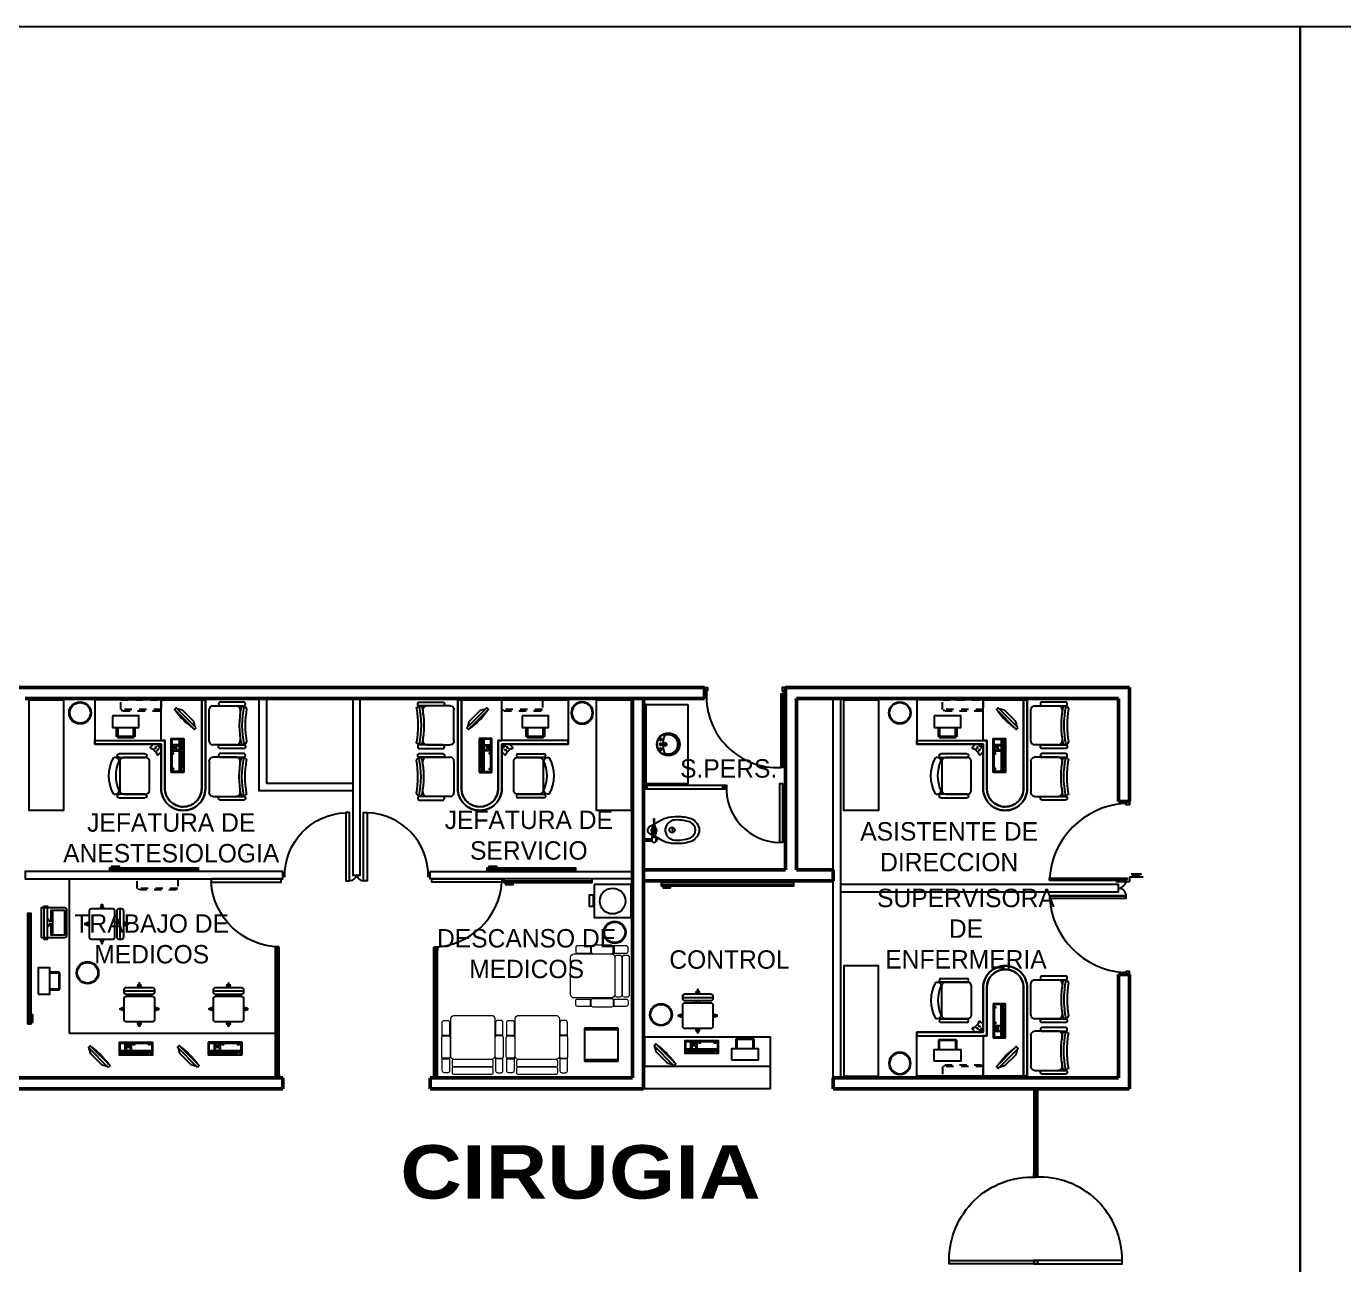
# Model space of a CAD drawing. Header units: millimetres. Extents: x 2523 to 2756, y 378 to 482.
# Drawn here: x 2580.59 to 2598.48, y 459.31 to 476.13 of the extents above; entities that cross this region are included whole.
import ezdxf

# ---------------------------------------------------------------- set-up
doc = ezdxf.new("R2010")
doc.units = ezdxf.units.MM
doc.linetypes.add('HIDDE50', pattern=[0.08, 0.05, -0.03])
doc.layers.get('Defpoints').update_dxf_attribs({"color": 8})
for name, color, linetype in [('CANCEL', 6, 'Continuous'), ('MOBILIARIO', 161, 'Continuous'), ('MOBSANIT', 161, 'Continuous'), ('MUROS TABLAROCA', 3, 'Continuous'), ('PUERTAS', 2, 'Continuous'), ('TEXTOS', 3, 'Continuous')]:
    doc.layers.add(name, color=color, linetype=linetype)
doc.layers.add('MOB', color=161, linetype='Continuous', lineweight=15)
doc.layers.add('MUROS', color=7, linetype='Continuous', lineweight=50)
doc.styles.add('STYLE1', font='GOTHIC.TTF')
doc.styles.add('TEXTOS', font='')
doc.styles.get('TEXTOS').set_extended_font_data('Arial Black')

# ---------------------------------------------------------------- blocks, each defined once
blk = doc.blocks.new('PK120')
at = {"layer": 'CANCEL'}
blk.add_lwpolyline([(1.178, -0.025), (1.178, 1.175), (1.131, 1.175), (1.131, -0.025), (1.178, -0.025), (1.178, 1.165)], dxfattribs=at)
blk.add_arc((1.124, 0.05), 1.125, 89.6506, 182.5573, dxfattribs=at)
blk = doc.blocks.new('PP')
at = {"layer": 'CANCEL'}
blk.add_lwpolyline([(-0.097, 0.075), (-0.097, -0.85), (-0.144, -0.85), (-0.144, 0.075), (-0.097, 0.075), (-0.097, -0.84)], dxfattribs=at)
for centre, radius, start, end in [((-0.117, 0.008), 0.858, 178.8557, 268.1601), ((-0.093, -0.019), 0.0947, 11.7061, 92.3799)]:
    blk.add_arc(centre, radius, start, end, dxfattribs=at)
blk = doc.blocks.new('PK95')
at = {"layer": 'CANCEL'}
blk.add_lwpolyline([(-0.928, -0.025), (-0.928, 0.925), (-0.881, 0.925), (-0.881, -0.025), (-0.928, -0.025), (-0.928, 0.915)], dxfattribs=at)
blk.add_arc((-0.947, -0.02), 0.947, 1.1847, 85.9962, dxfattribs=at)
blk = doc.blocks.new('PK80')
at = {"layer": 'CANCEL'}
blk.add_lwpolyline([(-0.759, -0.02), (-0.759, 0.78), (-0.723, 0.78), (-0.723, -0.02), (-0.759, -0.02), (-0.759, 0.773)], dxfattribs=at)
blk.add_arc((-0.734, 0.045), 0.735, 356.3888, 89.1705, dxfattribs=at)
blk = doc.blocks.new('CPLAFON')
at = {"color": 2}
for p, q in [((0, 0), (0.375, 0)), ((0, 0), (0, -0.125)), ((-0.375, -0.125), (0, -0.125))]:
    blk.add_line(p, q, dxfattribs=at)
at = {"color": 1}
for p, q in [((0.047, 0.081), (0.328, 0.081)), ((0.047, 0.081), (0.188, 0)), ((0.328, 0.081), (0.188, 0)), ((-0.328, -0.044), (-0.047, -0.044)), ((-0.328, -0.044), (-0.188, -0.125)), ((-0.047, -0.044), (-0.188, -0.125))]:
    blk.add_line(p, q, dxfattribs=at)
for points in [[(0.047, 0.081), (0.328, 0.081), (0.188, 0)], [(-0.328, -0.044), (-0.047, -0.044), (-0.188, -0.125)]]:
    blk.add_solid(points, dxfattribs=at)
blk = doc.blocks.new('P110')
at = {"color": 2}
blk.add_lwpolyline([(0.032, 1.088), (0.032, 0.085), (0.032, 1.088), (0.059, 1.088), (0.059, 0.085), (0.032, 0.085)], close=True, dxfattribs=at)
for points in [[(0, 0.016), (0, 0), (0.043, 0), (0.043, 0.044), (0.028, 0.044), (0.028, 0.085), (0, 0.085), (0, 0.068)], [(1.1, 0.016), (1.1, 0), (1.057, 0), (1.057, 0.044), (1.072, 0.044), (1.072, 0.085), (1.1, 0.085), (1.1, 0.068)]]:
    blk.add_lwpolyline(points, dxfattribs=at)
at = {"color": 8}
blk.add_arc((0.1, 0.116), 0.973, 358.2021, 92.3627, dxfattribs=at)
blk = doc.blocks.new('silla-g-s')
for p, q in [((0.211, 0.053), (-0.199, 0.053)), ((-0.019, 0.12), (-0.019, 0.096)), ((0.031, 0.12), (0.031, 0.096))]:
    blk.add_line(p, q)
for points in [[(-0.199, 0.15, 0.414214), (-0.169, 0.12), (0.181, 0.12, 0.414214), (0.211, 0.15), (0.211, 0.44, 0.414214), (0.181, 0.47), (-0.169, 0.47, 0.414214), (-0.199, 0.44)], [(-0.199, 0.03, 0.414214), (-0.169, 0), (0.181, 0, 0.414214), (0.211, 0.03), (0.211, 0.066, 0.414214), (0.181, 0.096), (-0.169, 0.096, 0.414214), (-0.199, 0.066)]]:
    blk.add_lwpolyline(points, format="xyb", close=True)
for points in [[(0.012, 0.47), (0.012, 0.528), (0, 0.528), (0, 0.47)], [(-0.199, 0.301), (-0.257, 0.301), (-0.257, 0.289), (-0.199, 0.289)], [(0.211, 0.301), (0.27, 0.301), (0.27, 0.289), (0.211, 0.289)], [(0.012, 0), (0.012, -0.059), (0, -0.059), (0, 0)]]:
    blk.add_lwpolyline(points)
for centre, start, end in [((0.006, 0.491), 107.378, 252.622), ((0.006, 0.491), 287.3771, 72.6229), ((-0.22, 0.295), 17.3771, 162.6229), ((-0.22, 0.295), 197.378, 342.622), ((0.233, 0.295), 17.3771, 162.6229), ((0.233, 0.295), 197.378, 342.622), ((0.006, -0.022), 107.378, 252.622), ((0.006, -0.022), 287.3771, 72.6229)]:
    blk.add_arc(centre, 0.0207, start, end)
blk = doc.blocks.new('A$C2C607AB7')
blk.add_blockref('silla-g-s', (0.257, 0.059))
blk = doc.blocks.new('A$C05C22262')
for p, q in [((0.037, 0.735), (0.037, 0.644)), ((0.067, 0.735), (0.067, 0.644)), ((0.135, 0.63), (0.098, 0.63)), ((0.135, 0.599), (0.098, 0.599))]:
    blk.add_line(p, q)
at = {"color": 8}
for p, q in [((0.038, 0.735), (0.038, 0.742)), ((0.052, 0.735), (0.052, 0.742)), ((0.066, 0.735), (0.066, 0.742)), ((0.033, 0.586), (0.033, 0.584)), ((0.037, 0.579), (0.037, 0.584)), ((0.052, 0.579), (0.052, 0.584)), ((0.067, 0.579), (0.067, 0.584)), ((0.071, 0.586), (0.071, 0.584)), ((0.098, 0.632), (0.085, 0.632)), ((0.085, 0.615), (0.098, 0.615)), ((0.098, 0.598), (0.085, 0.598)), ((0.19, 0.615), (0.18, 0.615)), ((0.185, 0.61), (0.185, 0.62)), ((0.221, 0.627), (0.218, 0.627)), ((0.221, 0.603), (0.218, 0.603)), ((0.234, 0.624), (0.221, 0.624)), ((0.234, 0.615), (0.221, 0.615)), ((0.234, 0.606), (0.221, 0.606))]:
    blk.add_line(p, q, dxfattribs=at)
for points in [[(0.025, 0.75), (0.079, 0.75, -0.443315), (0.071, 0.742), (0.033, 0.742, -0.443315)], [(0.049, 0.579), (0.056, 0.579), (0.056, 0.577, -0.414214), (0.054, 0.575), (0.051, 0.575, -0.414214), (0.049, 0.577)], [(0.254, 0.611), (0.329, 0.609, 0.421553), (0.334, 0.614), (0.334, 0.616, 0.421553), (0.329, 0.621), (0.254, 0.619)]]:
    blk.add_lwpolyline(points, format="xyb", close=True, dxfattribs=at)
for points in [[(0.072, 0.742), (0.072, 0.735), (0.033, 0.735), (0.033, 0.742)], [(0.032, 0.584), (0.073, 0.584), (0.073, 0.579), (0.032, 0.579)], [(0.198, 0.622), (0.198, 0.607), (0.185, 0.6), (0.172, 0.607), (0.172, 0.622), (0.185, 0.63)], [(0.234, 0.599), (0.221, 0.599), (0.221, 0.631), (0.234, 0.631)], [(0.247, 0.604), (0.234, 0.604), (0.234, 0.626), (0.247, 0.626)], [(0.254, 0.608), (0.247, 0.608), (0.247, 0.622), (0.254, 0.622)]]:
    blk.add_lwpolyline(points, close=True, dxfattribs=at)
for points in [[(0.269, 0.611), (0.328, 0.505, -0.085425), (0.366, 0.379), (0.37, 0.328), (0.37, 0.304, -0.095638), (0.336, 0.101, -0.260174), (0.185, 0, -0.260174), (0.034, 0.101, -0.095638), (0, 0.304), (0, 0.328), (0.004, 0.379, -0.085425), (0.042, 0.505), (0.091, 0.592)], [(0.085, 0.635, 0.154601), (0.073, 0.644), (0.032, 0.644, 0.455032), (0.032, 0.586), (0.071, 0.586, 0.259938), (0.085, 0.595)], [(0.112, 0.63), (0.133, 0.668, -0.290731), (0.183, 0.7), (0.185, 0.7), (0.187, 0.7, -0.290731), (0.237, 0.668), (0.264, 0.619)]]:
    blk.add_lwpolyline(points, format="xyb")
blk.add_lwpolyline([(0.085, 0.592), (0.085, 0.638), (0.098, 0.638), (0.098, 0.592)], close=True)
blk.add_lwpolyline([(0.159, 0.592), (0.135, 0.592), (0.135, 0.638), (0.159, 0.638)])
blk.add_lwpolyline([(0.185, 0.463, 0.094025), (0.131, 0.451, 0.231007), (0.052, 0.359), (0.052, 0.359, 0.115347), (0.08, 0.121, 0.246972), (0.185, 0.05, 0.246972), (0.29, 0.121, 0.115347), (0.318, 0.359), (0.318, 0.359, 0.231007), (0.239, 0.451, 0.094025)], format="xyb", close=True)
for radius in [0.035, 0.0095]:
    blk.add_circle((0.185, 0.615), radius)
blk.add_circle((0.185, 0.37), 0.0362, dxfattribs=at)
blk.add_arc((0.185, 0.331), 0.0362, 32.8341, 147.1659, dxfattribs=at)
blk = doc.blocks.new('WC')
at = {"layer": 'MOBSANIT', "rotation": 180}
blk.add_blockref('A$C05C22262', (0.17, 0.75), dxfattribs=at)
blk = doc.blocks.new('A$C4AA2731D')
at = {"color": 8}
for p, q in [((0.079, 0.053), (0.103, 0.053)), ((0.091, 0.065), (0.091, 0.042)), ((0.144, 0.058), (0.168, 0.058)), ((0.148, 0.117), (0.164, 0.117)), ((0.233, 0.053), (0.21, 0.053)), ((0.221, 0.065), (0.221, 0.042))]:
    blk.add_line(p, q, dxfattribs=at)
for points in [[(0.076, 0.057, 0.247805), (0.087, 0.069, -0.116963), (0.095, 0.069, 0.247805), (0.106, 0.057, -0.116963), (0.106, 0.05, 0.247805), (0.095, 0.038, -0.116963), (0.087, 0.038, 0.247805), (0.076, 0.05, -0.116963)], [(0.148, 0.117), (0.144, 0.058, 0.015831), (0.144, 0.058), (0.144, 0.041, 0.414214), (0.147, 0.038), (0.165, 0.038, 0.414214), (0.168, 0.041), (0.168, 0.058, 0.015831), (0.168, 0.058), (0.164, 0.117, -0.015831), (0.164, 0.117), (0.164, 0.129, 0.414214), (0.161, 0.131), (0.151, 0.131, 0.414214), (0.148, 0.129), (0.148, 0.117, -0.015831)], [(0.237, 0.057, -0.247805), (0.225, 0.069, 0.116963), (0.218, 0.069, -0.247805), (0.206, 0.057, 0.116963), (0.206, 0.05, -0.247805), (0.218, 0.038, 0.116963), (0.225, 0.038, -0.247805), (0.237, 0.05, 0.116963)]]:
    blk.add_lwpolyline(points, format="xyb", close=True)
for centre, radius in [((0.156, 0.156), 0.156), ((0.091, 0.053), 0.00217), ((0.091, 0.053), 0.00217), ((0.156, 0.045), 0.00331), ((0.221, 0.053), 0.00217), ((0.221, 0.053), 0.00217)]:
    blk.add_circle(centre, radius)
blk.add_circle((0.156, 0.156), 0.15, dxfattribs=at)
for centre, radius, start, end in [((0.156, 0.156), 0.13, 338.4712, 201.5288), ((0.156, 0.361), 0.281, 238.7221, 267.8672), ((0.091, 0.053), 0.0145, 106.4867, 163.5133), ((0.091, 0.053), 0.0145, 196.4867, 253.5133), ((0.091, 0.053), 0.0145, 16.4867, 73.5133), ((0.091, 0.053), 0.0145, 286.4867, 343.5133), ((0.156, 0.118), 0.0193, 298.3264, 242.8889), ((0.156, 0.118), 0.0121, 129.7918, 224.4169), ((0.156, 0.118), 0.0121, 315.5831, 50.2082), ((0.156, 0.361), 0.281, 272.1328, 301.2779), ((0.221, 0.053), 0.0145, 106.4867, 163.5133), ((0.221, 0.053), 0.0145, 196.4867, 253.5133), ((0.221, 0.053), 0.0145, 16.4867, 73.5133), ((0.221, 0.053), 0.0145, 286.4867, 343.5133)]:
    blk.add_arc(centre, radius, start, end, dxfattribs=at)
blk = doc.blocks.new('12320170')
for radius in [0.15, 0.14]:
    blk.add_circle((0, 0), radius)
blk = doc.blocks.new('COMPU-B')
for p, q in [((372.676, 223.735), (372.523, 223.581)), ((372.748, 223.755), (372.676, 223.735)), ((372.523, 223.581), (372.502, 223.509))]:
    blk.add_line(p, q)
for points in [[(372.761, 223.768), (372.49, 223.496), (372.514, 223.472), (372.786, 223.743)], [(372.992, 223.573), (372.992, 223.55), (372.917, 223.55), (372.917, 223.573)], [(372.992, 223.538), (372.992, 223.443), (372.917, 223.443), (372.917, 223.538)], [(373.062, 223.573), (373.062, 223.55), (373.002, 223.55), (373.002, 223.573)], [(373.062, 223.538), (373.062, 223.498), (373.002, 223.498), (373.002, 223.538)], [(373.147, 223.573), (373.147, 223.55), (373.072, 223.55), (373.072, 223.573)], [(373.357, 223.443), (373.327, 223.443), (373.327, 223.46), (373.312, 223.46), (373.312, 223.443), (373.117, 223.443), (373.117, 223.46), (373.102, 223.46), (373.102, 223.443), (373.072, 223.443), (373.072, 223.538), (373.357, 223.538)], [(373.231, 223.573), (373.231, 223.55), (373.156, 223.55), (373.156, 223.573)], [(373.314, 223.573), (373.314, 223.55), (373.239, 223.55), (373.239, 223.573)], [(373.357, 223.573), (373.357, 223.55), (373.334, 223.55), (373.334, 223.573)], [(373.042, 223.46), (373.062, 223.46), (373.062, 223.443), (373.002, 223.443), (373.002, 223.46), (373.022, 223.46), (373.022, 223.478), (373.042, 223.478)]]:
    blk.add_lwpolyline(points, close=True)
blk.add_lwpolyline([(373.367, 223.433, -0.414214), (373.362, 223.428), (372.912, 223.428, -0.414214), (372.907, 223.433), (372.907, 223.593, -0.414214), (372.912, 223.598), (373.362, 223.598, -0.414214), (373.367, 223.593)], format="xyb", close=True)
blk.add_arc((371.93, 224.327), 1.031, 305.9746, 324.0254)
blk = doc.blocks.new('IMPRERSORA')
blk.add_lwpolyline([(-0.18, 0), (-0.18, -0.16), (0.18, -0.16), (0.18, 0)], close=True)
for points in [[(0.124, -0.16), (0.124, -0.28), (-0.124, -0.28), (-0.124, -0.16)], [(-0.108, -0.16), (-0.108, -0.296), (0.108, -0.296), (0.108, -0.16)]]:
    blk.add_lwpolyline(points)
blk = doc.blocks.new('96950637')
blk.add_line((0, -0.025), (1.8, -0.025))
blk.add_lwpolyline([(0, 0), (0, -0.05), (1.8, -0.05), (1.8, 0)], close=True)
blk.add_lwpolyline([(0.025, -0.05), (0.025, -0.075), (0.125, -0.075), (0.125, -0.05)])
blk = doc.blocks.new('SRULO')
for p, q in [((-0.489, 0.245), (-0.389, 0.245)), ((0.334, 0.245), (0.234, 0.245)), ((-0.489, -0.075), (-0.389, -0.075)), ((0.334, -0.075), (0.234, -0.075))]:
    blk.add_line(p, q)
for points in [[(-0.389, 0.228), (-0.389, 0.41, 0.414214), (-0.414, 0.435), (-0.464, 0.435, 0.414214), (-0.489, 0.41), (-0.489, 0.228)], [(0.234, 0.228), (0.234, 0.41, -0.414214), (0.259, 0.435), (0.309, 0.435, -0.414214), (0.334, 0.41), (0.334, 0.228)], [(-0.489, -0.059), (-0.489, -0.25, 0.414214), (-0.464, -0.275), (-0.414, -0.275, 0.414214), (-0.389, -0.25), (-0.389, -0.059)], [(0.334, -0.059), (0.334, -0.25, -0.414214), (0.309, -0.275), (0.259, -0.275, -0.414214), (0.234, -0.25), (0.234, -0.059)]]:
    blk.add_lwpolyline(points, format="xyb")
for points in [[(0.203, 0.38, -0.414214), (0.178, 0.355), (-0.332, 0.355, -0.414214), (-0.357, 0.38), (-0.357, 0.43, -0.414214), (-0.332, 0.455), (0.178, 0.455, -0.414214), (0.203, 0.43)], [(-0.497, 0.21), (-0.497, -0.04, 0.414214), (-0.472, -0.065), (-0.406, -0.065, 0.414214), (-0.381, -0.04), (-0.381, 0.21, 0.414214), (-0.406, 0.235), (-0.472, 0.235, 0.414214)], [(-0.374, 0.205), (-0.374, -0.295, 0.414214), (-0.324, -0.345), (0.176, -0.345, 0.414214), (0.226, -0.295), (0.226, 0.205, 0.414214), (0.176, 0.255), (-0.324, 0.255, 0.414214)], [(0.203, 0.28, -0.414214), (0.178, 0.255), (-0.332, 0.255, -0.414214), (-0.357, 0.28), (-0.357, 0.33, -0.414214), (-0.332, 0.355), (0.178, 0.355, -0.414214), (0.203, 0.33)], [(0.342, 0.21), (0.342, -0.04, -0.414214), (0.317, -0.065), (0.251, -0.065, -0.414214), (0.226, -0.04), (0.226, 0.21, -0.414214), (0.251, 0.235), (0.317, 0.235, -0.414214)]]:
    blk.add_lwpolyline(points, format="xyb", close=True)
blk = doc.blocks.new('A$C6C09167F')
at = {"layer": 'MOB', "xscale": -1, "rotation": 180}
blk.add_blockref('SRULO', (0.497, 0.455), dxfattribs=at)
blk = doc.blocks.new('33390052')
blk.add_lwpolyline([(-0.225, -0.25), (0.225, -0.25), (0.225, 0.25), (-0.225, 0.25)], close=True)
blk.add_lwpolyline([(-0.003, -0.26), (-0.078, -0.26), (-0.078, -0.32), (0.069, -0.32), (0.069, -0.26), (-0.009, -0.26)])
blk.add_circle((0, 0), 0.175)
blk = doc.blocks.new('16191106')
for p, q in [((0.45, 0.443), (0, 0.443)), ((0.45, 0.437), (0, 0.437)), ((0.45, 0.013), (0, 0.013)), ((0.45, 0.007), (0, 0.007))]:
    blk.add_line(p, q)
for points in [[(0, 0.45), (0.45, 0.45), (0.45, 0), (0, 0)], [(0, 0.43), (0.45, 0.43), (0.45, 0.45), (0, 0.45)], [(0, 0), (0.45, 0), (0.45, 0.02), (0, 0.02)]]:
    blk.add_lwpolyline(points, close=True)
blk = doc.blocks.new('511.836.0311')
for p, q in [((-0.05, 0.05), (-0.05, 0.372)), ((-0.044, 0.459), (-0.034, 0.495)), ((-0.015, 0.51), (-0.01, 0.51)), ((0, 0.422), (0.062, 0.422)), ((0.368, 0.422), (0.43, 0.422)), ((0.445, 0.51), (0.44, 0.51)), ((0.474, 0.459), (0.464, 0.495)), ((0.48, 0.372), (0.48, 0.05)), ((0.43, 0), (0, 0))]:
    blk.add_line(p, q)
for points in [[(-0.07, 0.493), (-0.08, 0.493, 0.414214), (-0.1, 0.473), (-0.1, 0.15, 0.414214), (-0.08, 0.13), (-0.07, 0.13, 0.414214), (-0.05, 0.15), (-0.05, 0.473, 0.414214)], [(0.5, 0.493), (0.51, 0.493, -0.414214), (0.53, 0.473), (0.53, 0.15, -0.414214), (0.51, 0.13), (0.5, 0.13, -0.414214), (0.48, 0.15), (0.48, 0.473, -0.414214)]]:
    blk.add_lwpolyline(points, format="xyb", close=True)
for centre, radius, start, end in [((0, 0.372), 0.05, 90, 180), ((-0.025, 0.454), 0.02, 164.4807, 260.5539), ((0.215, 1.7), 1.253, 258.2437, 281.7563), ((-0.015, 0.49), 0.02, 90, 164.4807), ((0.215, 1.642), 1.232, 258.6227, 281.3773), ((0.215, 1.794), 1.303, 260.0595, 279.9405), ((0.43, 0.372), 0.05, 0, 90), ((0.445, 0.49), 0.02, 15.5193, 90), ((0.455, 0.454), 0.02, 279.4461, 15.5193), ((0, 0.05), 0.05, 180, 270), ((0.43, 0.05), 0.05, 270, 0)]:
    blk.add_arc(centre, radius, start, end)
blk = doc.blocks.new('A$C42067785')
at = {"layer": 'MOBILIARIO', "extrusion": (0, 0, -1), "xscale": -1, "zscale": -1}
blk.add_blockref('511.836.0311', (-0.1, 0), dxfattribs=at)
blk = doc.blocks.new('511.836.0295')
for p, q in [((-0.05, -0.139), (-0.05, 0.211)), ((0, 0.211), (0, -0.139)), ((0.5, -0.139), (0.5, 0.211)), ((0.55, 0.211), (0.55, -0.139))]:
    blk.add_line(p, q)
for points in [[(0.05, 0.211, -0.414214), (0, 0.261), (0, 0.282)], [(0.5, 0.282), (0.5, 0.261, -0.414214), (0.45, 0.211)]]:
    blk.add_lwpolyline(points, format="xyb")
blk.add_lwpolyline([(0.45, -0.2), (0.05, -0.2, -0.414214), (0, -0.15), (0, 0.15, -0.414214), (0.05, 0.2), (0.45, 0.2, -0.414214), (0.5, 0.15), (0.5, -0.15, -0.414214)], format="xyb", close=True)
for centre, radius, start, end in [((-0.025, 0.211), 0.025, 0, 180), ((0.25, -0.145), 0.495, 59.6754, 120.3246), ((0.25, -0.242), 0.495, 66.1767, 113.8233), ((0.525, 0.211), 0.025, 0, 180), ((-0.025, -0.139), 0.025, 180, 0), ((0.525, -0.139), 0.025, 180, 0)]:
    blk.add_arc(centre, radius, start, end)
blk = doc.blocks.new('13391022')
blk.add_line((-0.6, 0.706), (-0.644, 0.75))
for points in [[(-0.55, 1.5), (-0.55, 0.55), (-0.55, 0.55), (-0.55, 0.55), (-0.55, 0.55), (-1.2, 0.55, 0.415246), (-1.45, 0.3, 0.41477), (-1.2, 0.05), (0, 0.05), (0, 0), (-1.2, 0, -0.414701), (-1.5, 0.3, -0.41511), (-1.2, 0.6), (-0.706, 0.6), (-0.6, 0.6), (-0.6, 1.5), (-0.55, 1.5)], [(-1.2, 0.6, 0.41511), (-1.5, 0.3, 0.414701), (-1.2, 0), (0, 0), (0, 0.05), (0, 0.6), (0, 1.5), (-0.55, 1.5), (-0.6, 1.5), (-0.6, 0.706), (-0.644, 0.75), (-0.657, 0.738), (-0.663, 0.716), (-0.689, 0.689), (-0.716, 0.663), (-0.738, 0.657), (-0.75, 0.644), (-0.706, 0.6)], [(0, 0.6), (0, 0.05), (-1.2, 0.05, -0.41477), (-1.45, 0.3, -0.413587), (-1.2, 0.55), (-0.55, 0.55), (-0.55, 0.6), (0, 0.6)]]:
    blk.add_lwpolyline(points, format="xyb", close=True)
for points in [[(0, 0.6), (0, 1.5), (-0.55, 1.5), (-0.55, 0.6)], [(-0.608, 0.633), (-0.622, 0.647), (-0.65, 0.619), (-0.636, 0.605)], [(-0.65, 0.619), (-0.636, 0.605), (-0.608, 0.633), (-0.622, 0.647)]]:
    blk.add_lwpolyline(points, close=True)
blk.add_lwpolyline([(-0.75, 0.644), (-0.706, 0.6), (-0.75, 0.644), (-0.738, 0.657), (-0.716, 0.663), (-0.689, 0.689), (-0.663, 0.716), (-0.657, 0.738), (-0.644, 0.75), (-0.6, 0.706), (-0.6, 0.6), (-0.706, 0.6)])
for centre, start, end in [((-0.688, 0.64), 320.4849, 129.5151), ((-0.64, 0.688), 140.4849, 309.5151)]:
    blk.add_arc(centre, 0.0176, start, end)
blk = doc.blocks.new('12680250')
blk.add_lwpolyline([(0.02, 0.487), (0.02, 0.017), (1.52, 0.017), (1.52, 0.487)], close=True)
blk = doc.blocks.new('96950058')
blk.add_line((0, -0.025), (1.2, -0.025))
blk.add_lwpolyline([(0, 0), (0, -0.05), (1.2, -0.05), (1.2, 0)], close=True)
blk.add_lwpolyline([(0.025, -0.05), (0.025, -0.075), (0.125, -0.075), (0.125, -0.05)])
blk = doc.blocks.new('14000100')
for p, q in [((-0.117, 0.213), (-0.117, 0.203)), ((-0.082, 0.213), (-0.082, 0.203)), ((0, 0.17), (0, -0.17)), ((-0.117, -0.212), (-0.117, -0.202)), ((-0.082, -0.212), (-0.082, -0.202))]:
    blk.add_line(p, q)
blk.add_lwpolyline([(-0.125, -0.2), (-0.16, -0.2), (-0.16, 0.2), (-0.125, 0.2)])
for points in [[(-0.125, 0.213), (-0.125, 0.225), (-0.075, 0.225), (-0.075, 0.213)], [(-0.125, 0.203), (-0.075, 0.203), (-0.075, -0.202), (-0.125, -0.202)], [(-0.125, -0.212), (-0.125, -0.225), (-0.075, -0.225), (-0.075, -0.212)]]:
    blk.add_lwpolyline(points, close=True)
for points in [[(-0.075, 0.2), (0.16, 0.2, -0.414214), (0.19, 0.17), (0.19, -0.17, -0.414214), (0.16, -0.2), (-0.075, -0.2)], [(-0.075, -0.063, 0.162892), (-0.047, -0.02), (-0.025, -0.02), (-0.025, -0.17), (0.16, -0.17), (0.16, 0.17), (-0.025, 0.17), (-0.025, 0.02), (-0.047, 0.02, 0.162892), (-0.075, 0.063)]]:
    blk.add_lwpolyline(points, format="xyb")
blk = doc.blocks.new('14000159')
at = {"rotation": 270}
blk.add_blockref('14000100', (0.038, -0.071), dxfattribs=at)
blk = doc.blocks.new('36340048-proy')
at = {"linetype": 'HIDDE50'}
blk.add_lwpolyline([(0.275, 0), (0.275, -0.13), (-0.275, -0.13), (-0.275, 0)], close=True, dxfattribs=at)
blk.add_lwpolyline([(0.255, -0.13), (0.255, -0.15), (-0.255, -0.15), (-0.255, -0.13)], dxfattribs=at)
blk = doc.blocks.new('96950108')
blk.add_line((0, -0.025), (1.5, -0.025))
blk.add_lwpolyline([(0, 0), (0, -0.05), (1.5, -0.05), (1.5, 0)], close=True)
blk.add_lwpolyline([(0.025, -0.05), (0.025, -0.075), (0.125, -0.075), (0.125, -0.05)])

msp = doc.modelspace()

# ---------------------------------------------------------------- linework, layer by layer
at = {"color": 2}
for points in [[(2595.5594, 465.5993), (2595.5755, 465.5993), (2595.5755, 465.5561), (2595.5313, 465.5561), (2595.5313, 465.5716), (2595.4903, 465.5716), (2595.4903, 465.5993), (2595.5078, 465.5993)], [(2595.5594, 463.2493), (2595.5755, 463.2493), (2595.5755, 463.2925), (2595.5313, 463.2925), (2595.5313, 463.277), (2595.4903, 463.277), (2595.4903, 463.2493), (2595.5078, 463.2493)]]:
    msp.add_lwpolyline(points, dxfattribs=at)
for points in [[(2594.4895, 464.531), (2595.5315, 464.531), (2594.4895, 464.531), (2594.4895, 464.5587), (2595.5315, 464.5587), (2595.5315, 464.531)], [(2594.4895, 464.3177), (2595.5315, 464.3177), (2594.4895, 464.3177), (2594.4895, 464.2899), (2595.5315, 464.2899), (2595.5315, 464.3177)]]:
    msp.add_lwpolyline(points, close=True, dxfattribs=at)
at = {"color": 8}
for centre, start, end in [((2595.5772, 464.4848), 94.57344, 176.11414), ((2595.5772, 464.3638), 183.88586, 265.42656)]:
    msp.add_arc(centre, 1.0903, start, end, dxfattribs=at)
at = {"color": 2}
for centre, start, end in [((2595.4171, 464.5386), 274.20585, 356.16297), ((2595.4171, 464.31), 3.83703, 85.79415)]:
    msp.add_arc(centre, 0.1146, start, end, dxfattribs=at)
at = {"layer": 'CANCEL'}
for p, q in [((2588.9755, 465.8243), (2590.1005, 465.8243)), ((2588.9755, 465.7743), (2590.1005, 465.7743)), ((2583.9755, 461.8493), (2583.9755, 463.6243)), ((2584.0005, 461.8493), (2584.0005, 463.6243)), ((2584.0255, 461.8493), (2584.0255, 463.6243)), ((2586.1255, 461.8493), (2586.1255, 463.6243)), ((2586.1505, 461.8493), (2586.1505, 463.6243)), ((2586.1755, 461.8493), (2586.1755, 463.6243)), ((2594.2755, 461.6993), (2594.2755, 460.4993)), ((2594.3005, 461.6993), (2594.3005, 460.4993)), ((2594.3255, 461.6993), (2594.3255, 460.4993))]:
    msp.add_line(p, q, dxfattribs=at)
for points in [[(2588.9755, 465.8243), (2588.9755, 465.7743), (2589.0255, 465.7743), (2589.0255, 465.8243)], [(2590.1005, 465.8243), (2590.1005, 465.7743), (2590.0505, 465.7743), (2590.0505, 465.8243)], [(2584.0255, 463.6243), (2583.9755, 463.6243), (2583.9755, 463.5743), (2584.0255, 463.5743)], [(2586.1255, 463.6243), (2586.1755, 463.6243), (2586.1755, 463.5743), (2586.1255, 463.5743)], [(2584.0255, 461.8493), (2583.9755, 461.8493), (2583.9755, 461.8993), (2584.0255, 461.8993)], [(2586.1255, 461.8493), (2586.1755, 461.8493), (2586.1755, 461.8993), (2586.1255, 461.8993)], [(2594.3255, 461.6993), (2594.2755, 461.6993), (2594.2755, 461.6493), (2594.3255, 461.6493)], [(2594.3255, 460.4993), (2594.2755, 460.4993), (2594.2755, 460.5493), (2594.3255, 460.5493)]]:
    msp.add_lwpolyline(points, close=True, dxfattribs=at)
for points in [[(2588.9755, 465.8243), (2588.9755, 465.7743), (2589.0255, 465.8243), (2589.0255, 465.7743)], [(2590.1005, 465.8243), (2590.1005, 465.7743), (2590.0505, 465.8243), (2590.0505, 465.7743)], [(2584.0255, 463.6243), (2583.9755, 463.6243), (2584.0255, 463.5743), (2583.9755, 463.5743)], [(2586.1255, 463.6243), (2586.1755, 463.6243), (2586.1255, 463.5743), (2586.1755, 463.5743)], [(2584.0255, 461.8493), (2583.9755, 461.8493), (2584.0255, 461.8993), (2583.9755, 461.8993)], [(2586.1255, 461.8493), (2586.1755, 461.8493), (2586.1255, 461.8993), (2586.1755, 461.8993)], [(2594.3255, 461.6993), (2594.2755, 461.6993), (2594.3255, 461.6493), (2594.2755, 461.6493)], [(2594.3255, 460.4993), (2594.2755, 460.4993), (2594.3255, 460.5493), (2594.2755, 460.5493)]]:
    msp.add_solid(points, dxfattribs=at)
at = {"layer": 'Defpoints'}
for points in [[(2560.2731, 476.1288), (2597.8912, 476.1288), (2597.8912, 427.1975), (2560.2731, 427.1975)], [(2597.8912, 476.1288), (2637.7002, 476.1288), (2637.7002, 427.1975), (2597.8912, 427.1975)]]:
    msp.add_lwpolyline(points, close=True, dxfattribs=at)
at = {"layer": 'MOBILIARIO'}
for p, q in [((2581.1755, 462.4493), (2581.1755, 464.5493)), ((2583.9755, 462.4493), (2581.1755, 462.4493))]:
    msp.add_line(p, q, dxfattribs=at)
msp.add_lwpolyline([(2590.7005, 461.9993), (2590.7005, 462.3993), (2588.9888, 462.3993), (2588.9888, 461.9993)], dxfattribs=at)
at = {"layer": 'MOBILIARIO', "color": 2}
for points in [[(2590.7005, 461.6993), (2590.7005, 461.9993), (2588.9888, 461.9993)], [(2590.7005, 461.6993), (2588.9888, 461.6993), (2588.9888, 461.9993)]]:
    msp.add_lwpolyline(points, dxfattribs=at)
at = {"layer": 'MOBSANIT'}
for points in [[(2589.5755, 466.916), (2589.5755, 465.8422), (2588.9755, 465.8422), (2588.9755, 466.916)], [(2588.9755, 465.8631), (2589.009, 465.8631), (2589.009, 466.916), (2588.9755, 466.916)]]:
    msp.add_lwpolyline(points, close=True, dxfattribs=at)
at = {"layer": 'MUROS'}
for p, q in [((2580.4255, 467.1493), (2589.8005, 467.1493)), ((2589.8005, 467.1493), (2589.8005, 466.9993)), ((2590.9005, 467.1493), (2595.5755, 467.1493)), ((2590.9005, 467.1493), (2590.9005, 464.6743)), ((2595.5755, 467.1493), (2595.5755, 465.5993)), ((2580.5755, 466.9993), (2589.8005, 466.9993)), ((2588.8255, 466.9993), (2588.8255, 461.8493)), ((2588.9755, 461.6993), (2588.9755, 466.9993)), ((2591.0505, 466.9993), (2595.4255, 466.9993)), ((2591.0505, 464.6743), (2591.0505, 466.9993)), ((2595.4255, 465.5993), (2595.4255, 466.9993)), ((2588.9755, 464.6743), (2590.9005, 464.6743)), ((2591.5505, 464.5243), (2588.9755, 464.5243)), ((2591.0505, 464.6743), (2591.5505, 464.6743)), ((2591.5505, 464.6743), (2591.5505, 464.5243)), ((2595.4255, 461.8493), (2595.4255, 463.2493)), ((2595.5755, 463.2493), (2595.5755, 461.6993)), ((2584.0755, 461.8493), (2573.6755, 461.8493)), ((2584.0755, 461.8493), (2584.0755, 461.6993)), ((2588.8255, 461.8493), (2586.0755, 461.8493)), ((2586.0755, 461.8493), (2586.0755, 461.6993)), ((2595.4255, 461.8493), (2591.5505, 461.8493)), ((2591.5505, 461.6993), (2591.5505, 461.8493)), ((2584.0755, 461.6993), (2573.5255, 461.6993)), ((2588.9755, 461.6993), (2586.0755, 461.6993)), ((2595.5755, 461.6993), (2591.5505, 461.6993))]:
    msp.add_line(p, q, dxfattribs=at)
for points in [[(2595.5755, 465.5993), (2595.4255, 465.5993)], [(2595.4255, 463.2493), (2595.5755, 463.2493)]]:
    msp.add_lwpolyline(points, dxfattribs=at)
at = {"layer": 'MUROS TABLAROCA'}
msp.add_line((2591.5505, 466.9993), (2591.6505, 466.9993), dxfattribs=at)
for points in [[(2583.7505, 466.9993), (2583.7505, 465.7493), (2585.0255, 465.7493)], [(2583.8505, 466.9993), (2583.8505, 465.8493), (2585.0255, 465.8493)], [(2591.6505, 466.9993), (2591.6505, 461.8493), (2591.5505, 461.8493), (2591.5505, 466.9993)], [(2591.6505, 464.3743), (2595.4255, 464.3743), (2595.4255, 464.4743), (2591.6505, 464.4743)]]:
    msp.add_lwpolyline(points, dxfattribs=at)
for points in [[(2585.0255, 466.9899), (2585.0255, 464.5993), (2585.1255, 464.5993), (2585.1255, 466.9899)], [(2584.0755, 464.6493), (2580.5755, 464.6493), (2580.5755, 464.5493), (2584.0755, 464.5493)], [(2586.0755, 464.6493), (2588.8255, 464.6493), (2588.8255, 464.5493), (2586.0755, 464.5493)]]:
    msp.add_lwpolyline(points, close=True, dxfattribs=at)

# ---------------------------------------------------------------- block references
at = {"xscale": 0.4898879999999508, "yscale": 0.4898879999999508, "zscale": 0.4898879999999508}
msp.add_blockref('CPLAFON', (2595.5755, 464.5769), dxfattribs=at)
at = {"layer": 'CANCEL'}
for name, p, rotation in [('PK80', (2590.1005, 465.8243), 179.9999999973258), ('PP', (2585.0755, 464.5993), 180), ('PK95', (2586.1255, 463.6243), 270), ('PK120', (2594.3005, 460.4993), 270)]:
    msp.add_blockref(name, p, dxfattribs=dict(at, rotation=rotation))
at = {"layer": 'CANCEL', "xscale": -1}
for name, p, rotation in [('PP', (2585.0755, 464.5993), 180), ('PK95', (2584.0255, 463.6243), 90), ('PK120', (2594.3005, 460.4993), 90)]:
    msp.add_blockref(name, p, dxfattribs=dict(at, rotation=rotation))
at = {"layer": 'MOB', "rotation": 270.0000006777193}
for p in [(2583.0724, 466.9494), (2594.2365, 466.9494)]:
    msp.add_blockref('A$C42067785', p, dxfattribs=at)
at = {"layer": 'MOB', "extrusion": (0, 0, -1), "zscale": -1, "rotation": 89.99999932228069}
for p in [(-2583.0724, 465.6208), (-2594.2365, 465.6208)]:
    msp.add_blockref('A$C42067785', p, dxfattribs=at)
at = {"layer": 'MOB', "extrusion": (0, 0, -1), "xscale": -1, "zscale": -1}
for p, rotation in [((-2586.3995, 465.6208), 270.0000006777453), ((-2594.2365, 463.2278), 90.00000067771933)]:
    msp.add_blockref('A$C42067785', p, dxfattribs=dict(at, rotation=rotation))
at = {"layer": 'MOB', "xscale": -1, "rotation": 269.9999993222807}
msp.add_blockref('A$C42067785', (2594.2365, 461.8992), dxfattribs=at)
at = {"layer": 'MOBILIARIO', "xscale": -1}
for name, p, rotation in [('12680250', (2581.1137, 466.9993), 90), ('A$C42067785', (2586.3995, 466.9494), 89.99999932225462), ('13391022', (2586.4495, 466.9793), 270), ('12680250', (2588.8233, 466.9993), 90), ('12680250', (2592.1805, 466.9993), 90), ('96950058', (2581.7255, 464.6493), 180), ('96950058', (2586.8505, 464.6493), 180), ('14000159', (2580.88, 463.9932), 90), ('13391022', (2594.1865, 461.8693), 90), ('A$C2C607AB7', (2581.8627, 463.1351), 180), ('A$C2C607AB7', (2583.0733, 463.1351), 180), ('IMPRERSORA', (2590.3522, 462.0875), 180), ('IMPRERSORA', (2593.1039, 462.0729), 179.9999993222807), ('36340048-proy', (2593.3115, 461.8693), 180)]:
    msp.add_blockref(name, p, dxfattribs=dict(at, rotation=rotation))
at = {"layer": 'MOBILIARIO', "color": 2}
for p in [(2581.3212, 466.8046), (2592.4556, 466.8046), (2588.5828, 463.8238), (2581.4222, 463.274), (2589.2109, 462.705)]:
    msp.add_blockref('12320170', p, dxfattribs=at)
at = {"layer": 'MOBILIARIO'}
for name, p, rotation in [('13391022', (2583.0224, 466.9793), 90), ('13391022', (2594.1865, 466.9793), 90), ('IMPRERSORA', (2581.9397, 466.7656), 6.777193088577336e-07), ('IMPRERSORA', (2587.5037, 466.7656), 6.777193088577336e-07), ('IMPRERSORA', (2593.1039, 466.7656), 6.777193088577336e-07), ('33390052', (2588.5544, 464.2486), 270), ('A$C2C607AB7', (2581.9728, 463.6738), 89.99999999966128), ('96950108', (2580.6056, 462.5802), 90), ('A$C6C09167F', (2588.7838, 462.8091), 90), ('IMPRERSORA', (2580.7513, 463.1627), 90), ('12680250', (2592.1805, 461.8493), 90)]:
    msp.add_blockref(name, p, dxfattribs=dict(at, rotation=rotation))
for name, p in [('36340048-proy', (2582.1474, 466.9793)), ('36340048-proy', (2587.3245, 466.9793)), ('36340048-proy', (2593.3115, 466.9793)), ('36340048-proy', (2582.3713, 464.5493)), ('96950058', (2587.076, 464.5493)), ('96950637', (2589.2151, 464.5043)), ('A$C6C09167F', (2586.2327, 461.8963)), ('A$C6C09167F', (2587.1083, 461.8963)), ('16191106', (2588.1761, 462.0731))]:
    msp.add_blockref(name, p, dxfattribs=at)
at = {"layer": 'MOBILIARIO', "extrusion": (0, 0, -1), "xscale": -1, "zscale": -1, "rotation": 89.99999932228067}
for p in [(-2359.1303, 839.363), (-2370.2945, 839.363)]:
    msp.add_blockref('COMPU-B', p, dxfattribs=at)
at = {"layer": 'MOBILIARIO', "extrusion": (0, 0, -1)}
for name, p, zscale, rotation in [('COMPU-B', (-2810.3415, 839.363), -0.9999999999999998, 270.0000006776933), ('A$C2C607AB7', (-2589.4482, 463.0465), -1, 180), ('COMPU-B', (-2370.2945, 89.4856), -0.9999999999999998, 90.00000067771924), ('COMPU-B', (-2208.9427, 685.7561), -0.9999999999999998, 180.0000006776933), ('COMPU-B', (-2210.1533, 685.7579), -0.9999999999999998, 180.0000006776933), ('COMPU-B', (-2216.6263, 685.7793), -0.9999999999999998, 180.0000006777193)]:
    msp.add_blockref(name, p, dxfattribs=dict(at, zscale=zscale, rotation=rotation))
at = {"layer": 'MOBILIARIO', "color": 2, "xscale": -1}
msp.add_blockref('12320170', (2588.1406, 466.8046), dxfattribs=at)
at = {"layer": 'MOBILIARIO', "linetype": 'Continuous', "xscale": -1, "rotation": 90}
for p in [(2582.0614, 466.1997), (2593.2256, 466.1997)]:
    msp.add_blockref('511.836.0295', p, dxfattribs=at)
at = {"layer": 'MOBILIARIO', "linetype": 'Continuous'}
for p, rotation in [((2587.4104, 466.1997), 270), ((2593.2256, 462.6489), 90)]:
    msp.add_blockref('511.836.0295', p, dxfattribs=dict(at, rotation=rotation))
at = {"layer": 'MOBILIARIO', "color": 2, "xscale": -1, "rotation": 180}
msp.add_blockref('12320170', (2592.4556, 462.044), dxfattribs=at)
at = {"layer": 'MOBSANIT', "rotation": 270}
for name, p in [('A$C4AA2731D', (2589.1552, 466.5332)), ('WC', (2588.9813, 465.1981))]:
    msp.add_blockref(name, p, dxfattribs=at)
at = {"layer": 'PUERTAS', "rotation": 180}
msp.add_blockref('P110', (2590.9005, 467.1493), dxfattribs=at)

# ---------------------------------------------------------------- texts
at = {"ltscale": 3, "insert": (2588.1172, 460.5648), "char_height": 0.72512, "width": 22.901835, "attachment_point": 5, "style": 'TEXTOS'}
msp.add_mtext('CIRUGIA', dxfattribs=at)
at = {"layer": 'TEXTOS', "char_height": 0.25, "attachment_point": 5, "style": 'STYLE1'}
for s, insert, width in [('S.PERS.  \\P ', (2590.1307, 465.8398), 0.909726), ('JEFATURA DE ANESTESIOLOGIA', (2582.5583, 465.105), 2.850303), ('JEFATURA DE SERVICIO', (2587.416, 465.1421), 2.925303), ('SUPERVISORA DE ENFERMERIA', (2593.3539, 463.874), 2.688659), ('TRABAJO DE MEDICOS', (2582.2933, 463.733), 2.850303), ('CONTROL', (2590.1414, 463.4527), 2.317142)]:
    msp.add_mtext(s, dxfattribs=dict(at, insert=insert, width=width))
for s, insert, width, rotation in [('ASISTENTE DE DIRECCION', (2593.1258, 464.9849), 2.925303, 0), ('DESCANSO DE MEDICOS', (2587.3855, 463.5329), 3.475293, 360)]:
    msp.add_mtext(s, dxfattribs=dict(at, insert=insert, width=width, rotation=rotation))

doc.saveas('drawing.dxf')
